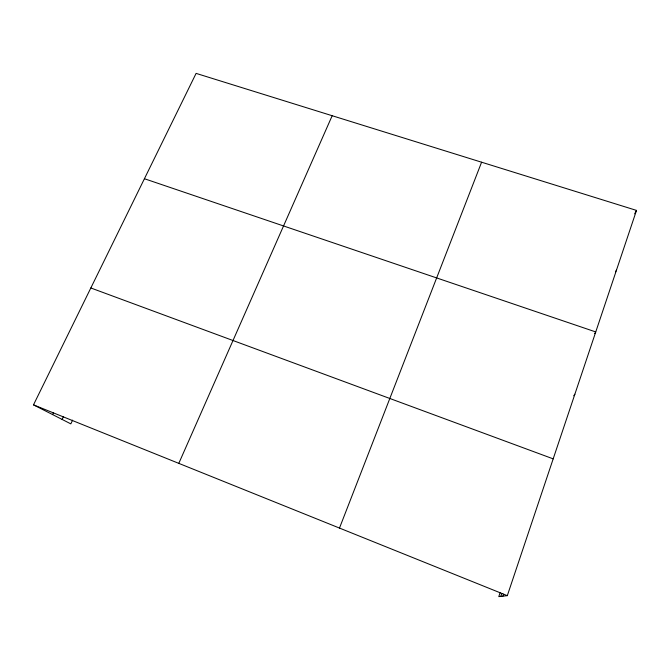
<?xml version="1.0" encoding="UTF-8"?>
<svg xmlns="http://www.w3.org/2000/svg" width="670" height="670" viewBox="0 0 670 670"><rect width="100%" height="100%" fill="white"/><g stroke="black" fill="none" stroke-linecap="round" stroke-linejoin="round"><path stroke-width="1" d="M502.927 596.149L503.589 594.181M500.105 592.707L498.79 596.618L507.316 595.655L636.5 210.405L196.101 73.382L33.5 404.856L70.827 423.875L72.611 420.14M500.766 596.392L501.771 593.427M339.489 528.069L481.596 162.207M178.806 463.364L332.178 115.717M62.084 419.42L63.432 416.598M52.603 414.588L53.508 412.728M634.666 213.839L636.5 210.405M615.462 271.878L616.492 270.06M594.692 333.627L595.747 331.935L144.427 178.731M573.78 395.752L574.86 394.236M90.835 287.974L553.186 458.858M33.5 404.856L507.316 595.655"/></g></svg>
